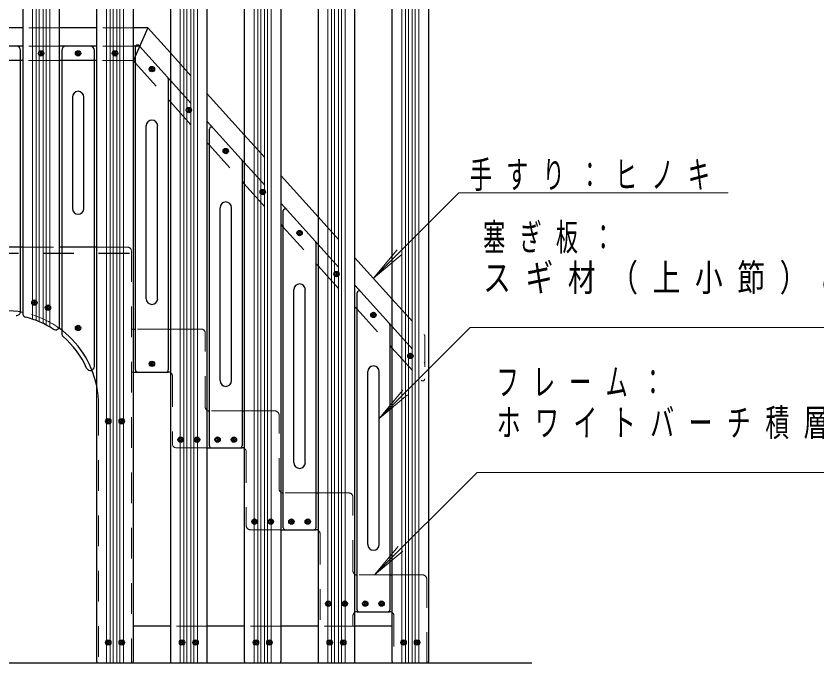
# Model space of a CAD drawing. Units: millimetres on the paper. Extents: x -385 to 0, y 0 to 267.
# Drawn here: x -255.6 to -190.5, y 79.9 to 132.5 of the extents above; entities that cross this region are included whole.
import ezdxf

# ---------------------------------------------------------------- set-up
doc = ezdxf.new("R2010")
doc.units = ezdxf.units.MM
doc.linetypes.add('USER1', pattern=[4.5, 2.5, -2])
doc.layers.add('LY_1', color=7, linetype='Continuous', lineweight=25)
doc.styles.add('ＭＳ ゴシック', font='')
doc.styles.get('ＭＳ ゴシック').set_extended_font_data('MS Gothic')

msp = doc.modelspace()

# ---------------------------------------------------------------- linework, layer by layer
at = {"layer": 'LY_1'}
for p, q in [((-255.055, 159.698), (-255.055, 108.309)), ((-252.055, 107.3), (-252.055, 159.698)), ((-249.055, 159.698), (-249.055, 80.031)), ((-246.055, 80.031), (-246.055, 159.698)), ((-243.055, 159.698), (-243.055, 80.031)), ((-240.055, 80.031), (-240.055, 159.698)), ((-237.055, 159.698), (-237.055, 80.031)), ((-234.055, 80.031), (-234.055, 159.698)), ((-231.055, 159.698), (-231.055, 80.031)), ((-228.055, 80.031), (-228.055, 159.698)), ((-225.055, 159.698), (-225.055, 80.031)), ((-222.055, 80.031), (-222.055, 159.698)), ((-255.055, 131.531), (-258.055, 131.531)), ((-249.055, 131.531), (-252.055, 131.531)), ((-244.889, 131.531), (-246.055, 128.911)), ((-244.889, 131.531), (-246.055, 131.531)), ((-244.889, 131.531), (-243.055, 129.494)), ((-255.055, 130.031), (-258.055, 130.031)), ((-255.222, 108.465), (-255.222, 129.698)), ((-253.622, 129.486), (-253.555, 129.525)), ((-253.489, 129.486), (-253.555, 129.525)), ((-249.055, 130.031), (-252.055, 130.031)), ((-251.889, 129.698), (-251.889, 106.676)), ((-250.622, 129.486), (-250.555, 129.525)), ((-250.489, 129.486), (-250.555, 129.525)), ((-249.222, 103.991), (-249.222, 129.698)), ((-247.622, 129.486), (-247.555, 129.525)), ((-247.489, 129.486), (-247.555, 129.525)), ((-245.557, 130.031), (-246.055, 130.031)), ((-245.889, 103.698), (-245.889, 129.965)), ((-245.557, 130.031), (-243.055, 127.252)), ((-253.622, 129.486), (-253.622, 129.409)), ((-253.555, 129.371), (-253.622, 129.409)), ((-253.555, 129.371), (-253.489, 129.409)), ((-253.489, 129.486), (-253.489, 129.409)), ((-250.622, 129.486), (-250.622, 129.409)), ((-250.555, 129.371), (-250.622, 129.409)), ((-250.555, 129.371), (-250.489, 129.409)), ((-250.489, 129.486), (-250.489, 129.409)), ((-247.622, 129.486), (-247.622, 129.409)), ((-247.555, 129.371), (-247.622, 129.409)), ((-247.555, 129.371), (-247.489, 129.409)), ((-247.489, 129.486), (-247.489, 129.409)), ((-255.055, 128.864), (-258.055, 128.864)), ((-249.055, 128.864), (-252.055, 128.864)), ((-246.055, 128.841), (-245.889, 128.656)), ((-244.622, 128.209), (-244.555, 128.248)), ((-244.489, 128.209), (-244.555, 128.248)), ((-244.622, 128.209), (-244.622, 128.132)), ((-244.555, 128.094), (-244.622, 128.132)), ((-244.555, 128.094), (-244.489, 128.132)), ((-244.489, 128.209), (-244.489, 128.132)), ((-243.222, 127.373), (-243.222, 103.698)), ((-251.022, 125.898), (-251.022, 116.831)), ((-250.089, 116.831), (-250.089, 125.898)), ((-243.222, 125.693), (-243.055, 125.508)), ((-240.055, 126.161), (-237.055, 122.827)), ((-241.622, 124.876), (-241.555, 124.915)), ((-241.622, 124.876), (-241.622, 124.799)), ((-241.555, 124.761), (-241.622, 124.799)), ((-241.489, 124.876), (-241.555, 124.915)), ((-241.555, 124.761), (-241.489, 124.799)), ((-241.489, 124.876), (-241.489, 124.799)), ((-240.055, 123.918), (-237.055, 120.585)), ((-245.022, 109.498), (-245.022, 123.564)), ((-244.089, 109.498), (-244.089, 123.564)), ((-239.889, 97.531), (-239.889, 123.299)), ((-240.055, 122.174), (-239.889, 121.989)), ((-238.622, 121.543), (-238.555, 121.581)), ((-238.622, 121.543), (-238.622, 121.466)), ((-238.555, 121.427), (-238.622, 121.466)), ((-238.489, 121.543), (-238.555, 121.581)), ((-238.555, 121.427), (-238.489, 121.466)), ((-238.489, 121.543), (-238.489, 121.466)), ((-237.222, 120.706), (-237.222, 97.531)), ((-234.055, 119.494), (-231.055, 116.161)), ((-237.222, 119.026), (-237.055, 118.841)), ((-235.622, 118.209), (-235.555, 118.248)), ((-235.622, 118.209), (-235.622, 118.132)), ((-235.555, 118.094), (-235.622, 118.132)), ((-235.489, 118.209), (-235.555, 118.248)), ((-235.555, 118.094), (-235.489, 118.132)), ((-235.489, 118.209), (-235.489, 118.132)), ((-234.055, 117.252), (-231.055, 113.918)), ((-239.022, 102.831), (-239.022, 116.898)), ((-238.089, 102.831), (-238.089, 116.898)), ((-233.889, 90.864), (-233.889, 116.632)), ((-234.055, 115.508), (-233.889, 115.322)), ((-232.622, 114.876), (-232.555, 114.915)), ((-232.622, 114.876), (-232.622, 114.799)), ((-232.555, 114.761), (-232.622, 114.799)), ((-232.489, 114.876), (-232.555, 114.915)), ((-232.555, 114.761), (-232.489, 114.799)), ((-232.489, 114.876), (-232.489, 114.799)), ((-231.222, 114.04), (-231.222, 90.864)), ((-255.055, 113.698), (-258.055, 113.698)), ((-249.055, 113.698), (-252.055, 113.698)), ((-228.055, 112.827), (-225.055, 109.494)), ((-231.222, 112.36), (-231.055, 112.174)), ((-229.622, 111.543), (-229.555, 111.581)), ((-229.622, 111.543), (-229.622, 111.466)), ((-229.555, 111.427), (-229.622, 111.466)), ((-229.489, 111.543), (-229.555, 111.581)), ((-229.555, 111.427), (-229.489, 111.466)), ((-229.489, 111.543), (-229.489, 111.466)), ((-233.022, 96.164), (-233.022, 110.231)), ((-232.089, 96.164), (-232.089, 110.231)), ((-228.055, 110.585), (-225.055, 107.252)), ((-227.889, 84.198), (-227.889, 109.965)), ((-254.172, 109.216), (-254.105, 109.254)), ((-254.172, 109.216), (-254.172, 109.139)), ((-254.105, 109.1), (-254.172, 109.139)), ((-254.039, 109.216), (-254.105, 109.254)), ((-254.105, 109.1), (-254.039, 109.139)), ((-254.039, 109.216), (-254.039, 109.139)), ((-253.072, 108.809), (-253.005, 108.847)), ((-253.072, 108.809), (-253.072, 108.732)), ((-253.005, 108.694), (-253.072, 108.732)), ((-252.939, 108.809), (-253.005, 108.847)), ((-253.005, 108.694), (-252.939, 108.732)), ((-252.939, 108.809), (-252.939, 108.732)), ((-228.055, 108.841), (-227.889, 108.656)), ((-226.622, 108.209), (-226.555, 108.248)), ((-226.622, 108.209), (-226.622, 108.132)), ((-226.555, 108.094), (-226.622, 108.132)), ((-226.489, 108.209), (-226.555, 108.248)), ((-226.555, 108.094), (-226.489, 108.132)), ((-226.489, 108.209), (-226.489, 108.132)), ((-250.622, 107.157), (-250.555, 107.195)), ((-250.622, 107.157), (-250.622, 107.08)), ((-250.555, 107.041), (-250.622, 107.08)), ((-250.489, 107.157), (-250.555, 107.195)), ((-250.555, 107.041), (-250.489, 107.08)), ((-250.489, 107.157), (-250.489, 107.08)), ((-246.055, 107.031), (-245.889, 107.031)), ((-243.222, 107.031), (-243.055, 107.031)), ((-225.222, 107.373), (-225.222, 84.198)), ((-225.222, 105.693), (-225.055, 105.508)), ((-223.622, 104.876), (-223.555, 104.915)), ((-223.622, 104.876), (-223.622, 104.799)), ((-223.555, 104.761), (-223.622, 104.799)), ((-223.489, 104.876), (-223.555, 104.915)), ((-223.555, 104.761), (-223.489, 104.799)), ((-223.489, 104.876), (-223.489, 104.799)), ((-244.622, 104.236), (-244.555, 104.275)), ((-244.622, 104.236), (-244.622, 104.159)), ((-244.555, 104.121), (-244.622, 104.159)), ((-244.489, 104.236), (-244.555, 104.275)), ((-244.555, 104.121), (-244.489, 104.159)), ((-244.489, 104.236), (-244.489, 104.159)), ((-246.055, 103.531), (-243.222, 103.531)), ((-227.022, 89.498), (-227.022, 103.564)), ((-226.089, 89.498), (-226.089, 103.564)), ((-237.222, 100.364), (-237.055, 100.364)), ((-248.172, 99.569), (-248.105, 99.608)), ((-248.039, 99.569), (-248.105, 99.608)), ((-247.072, 99.569), (-247.005, 99.608)), ((-246.939, 99.569), (-247.005, 99.608)), ((-248.172, 99.569), (-248.172, 99.492)), ((-248.105, 99.454), (-248.172, 99.492)), ((-248.105, 99.454), (-248.039, 99.492)), ((-248.039, 99.569), (-248.039, 99.492)), ((-247.072, 99.569), (-247.072, 99.492)), ((-247.005, 99.454), (-247.072, 99.492)), ((-247.005, 99.454), (-246.939, 99.492)), ((-246.939, 99.569), (-246.939, 99.492)), ((-242.289, 98.069), (-242.222, 98.108)), ((-242.289, 98.069), (-242.289, 97.992)), ((-242.222, 97.954), (-242.289, 97.992)), ((-242.155, 98.069), (-242.222, 98.108)), ((-242.222, 97.954), (-242.155, 97.992)), ((-242.155, 98.069), (-242.155, 97.992)), ((-240.955, 98.069), (-240.889, 98.108)), ((-240.955, 98.069), (-240.955, 97.992)), ((-240.889, 97.954), (-240.955, 97.992)), ((-240.822, 98.069), (-240.889, 98.108)), ((-240.889, 97.954), (-240.822, 97.992)), ((-240.822, 98.069), (-240.822, 97.992)), ((-239.289, 98.069), (-239.222, 98.108)), ((-239.289, 98.069), (-239.289, 97.992)), ((-239.222, 97.954), (-239.289, 97.992)), ((-239.155, 98.069), (-239.222, 98.108)), ((-239.222, 97.954), (-239.155, 97.992)), ((-239.155, 98.069), (-239.155, 97.992)), ((-237.955, 98.069), (-237.889, 98.108)), ((-237.955, 98.069), (-237.955, 97.992)), ((-237.889, 97.954), (-237.955, 97.992)), ((-237.822, 98.069), (-237.889, 98.108)), ((-237.889, 97.954), (-237.822, 97.992)), ((-237.822, 98.069), (-237.822, 97.992)), ((-240.055, 97.364), (-237.222, 97.364)), ((-231.222, 93.698), (-231.055, 93.698)), ((-236.289, 91.403), (-236.222, 91.441)), ((-236.289, 91.403), (-236.289, 91.326)), ((-236.222, 91.287), (-236.289, 91.326)), ((-236.155, 91.403), (-236.222, 91.441)), ((-236.222, 91.287), (-236.155, 91.326)), ((-236.155, 91.403), (-236.155, 91.326)), ((-234.955, 91.403), (-234.889, 91.441)), ((-234.955, 91.403), (-234.955, 91.326)), ((-234.889, 91.287), (-234.955, 91.326)), ((-234.822, 91.403), (-234.889, 91.441)), ((-234.889, 91.287), (-234.822, 91.326)), ((-234.822, 91.403), (-234.822, 91.326)), ((-233.289, 91.403), (-233.222, 91.441)), ((-233.289, 91.403), (-233.289, 91.326)), ((-233.222, 91.287), (-233.289, 91.326)), ((-233.155, 91.403), (-233.222, 91.441)), ((-233.222, 91.287), (-233.155, 91.326)), ((-233.155, 91.403), (-233.155, 91.326)), ((-231.955, 91.403), (-231.889, 91.441)), ((-231.955, 91.403), (-231.955, 91.326)), ((-231.889, 91.287), (-231.955, 91.326)), ((-231.822, 91.403), (-231.889, 91.441)), ((-231.889, 91.287), (-231.822, 91.326)), ((-231.822, 91.403), (-231.822, 91.326)), ((-234.055, 90.698), (-231.222, 90.698)), ((-225.222, 87.031), (-225.055, 87.031)), ((-230.289, 84.736), (-230.222, 84.775)), ((-230.289, 84.736), (-230.289, 84.659)), ((-230.222, 84.621), (-230.289, 84.659)), ((-230.155, 84.736), (-230.222, 84.775)), ((-230.222, 84.621), (-230.155, 84.659)), ((-230.155, 84.736), (-230.155, 84.659)), ((-228.955, 84.736), (-228.889, 84.775)), ((-228.955, 84.736), (-228.955, 84.659)), ((-228.889, 84.621), (-228.955, 84.659)), ((-228.822, 84.736), (-228.889, 84.775)), ((-228.889, 84.621), (-228.822, 84.659)), ((-228.822, 84.736), (-228.822, 84.659)), ((-227.289, 84.736), (-227.222, 84.775)), ((-227.289, 84.736), (-227.289, 84.659)), ((-227.222, 84.621), (-227.289, 84.659)), ((-227.155, 84.736), (-227.222, 84.775)), ((-227.222, 84.621), (-227.155, 84.659)), ((-227.155, 84.736), (-227.155, 84.659)), ((-225.955, 84.736), (-225.889, 84.775)), ((-225.955, 84.736), (-225.955, 84.659)), ((-225.889, 84.621), (-225.955, 84.659)), ((-225.822, 84.736), (-225.889, 84.775)), ((-225.889, 84.621), (-225.822, 84.659)), ((-225.822, 84.736), (-225.822, 84.659)), ((-227.889, 84.031), (-225.222, 84.031)), ((-243.055, 82.864), (-246.055, 82.864)), ((-237.055, 82.864), (-240.055, 82.864)), ((-231.055, 82.864), (-234.055, 82.864)), ((-225.055, 82.864), (-228.055, 82.864)), ((-248.172, 81.569), (-248.105, 81.608)), ((-248.172, 81.569), (-248.172, 81.492)), ((-248.105, 81.454), (-248.172, 81.492)), ((-248.039, 81.569), (-248.105, 81.608)), ((-248.105, 81.454), (-248.039, 81.492)), ((-248.039, 81.569), (-248.039, 81.492)), ((-247.072, 81.569), (-247.005, 81.608)), ((-247.072, 81.569), (-247.072, 81.492)), ((-247.005, 81.454), (-247.072, 81.492)), ((-246.939, 81.569), (-247.005, 81.608)), ((-247.005, 81.454), (-246.939, 81.492)), ((-246.939, 81.569), (-246.939, 81.492)), ((-242.172, 81.569), (-242.105, 81.608)), ((-242.172, 81.569), (-242.172, 81.492)), ((-242.105, 81.454), (-242.172, 81.492)), ((-242.039, 81.569), (-242.105, 81.608)), ((-242.105, 81.454), (-242.039, 81.492)), ((-242.039, 81.569), (-242.039, 81.492)), ((-241.072, 81.569), (-241.005, 81.608)), ((-241.072, 81.569), (-241.072, 81.492)), ((-241.005, 81.454), (-241.072, 81.492)), ((-240.939, 81.569), (-241.005, 81.608)), ((-241.005, 81.454), (-240.939, 81.492)), ((-240.939, 81.569), (-240.939, 81.492)), ((-236.172, 81.569), (-236.105, 81.608)), ((-236.172, 81.569), (-236.172, 81.492)), ((-236.105, 81.454), (-236.172, 81.492)), ((-236.039, 81.569), (-236.105, 81.608)), ((-236.105, 81.454), (-236.039, 81.492)), ((-236.039, 81.569), (-236.039, 81.492)), ((-235.072, 81.569), (-235.005, 81.608)), ((-235.072, 81.569), (-235.072, 81.492)), ((-235.005, 81.454), (-235.072, 81.492)), ((-234.939, 81.569), (-235.005, 81.608)), ((-235.005, 81.454), (-234.939, 81.492)), ((-234.939, 81.569), (-234.939, 81.492)), ((-230.172, 81.569), (-230.105, 81.608)), ((-230.172, 81.569), (-230.172, 81.492)), ((-230.105, 81.454), (-230.172, 81.492)), ((-230.039, 81.569), (-230.105, 81.608)), ((-230.105, 81.454), (-230.039, 81.492)), ((-230.039, 81.569), (-230.039, 81.492)), ((-229.072, 81.569), (-229.005, 81.608)), ((-229.072, 81.569), (-229.072, 81.492)), ((-229.005, 81.454), (-229.072, 81.492)), ((-228.939, 81.569), (-229.005, 81.608)), ((-229.005, 81.454), (-228.939, 81.492)), ((-228.939, 81.569), (-228.939, 81.492)), ((-224.172, 81.569), (-224.105, 81.608)), ((-224.172, 81.569), (-224.172, 81.492)), ((-224.105, 81.454), (-224.172, 81.492)), ((-224.039, 81.569), (-224.105, 81.608)), ((-224.105, 81.454), (-224.039, 81.492)), ((-224.039, 81.569), (-224.039, 81.492)), ((-223.072, 81.569), (-223.005, 81.608)), ((-223.072, 81.569), (-223.072, 81.492)), ((-223.005, 81.454), (-223.072, 81.492)), ((-222.939, 81.569), (-223.005, 81.608)), ((-223.005, 81.454), (-222.939, 81.492)), ((-222.939, 81.569), (-222.939, 81.492)), ((-334.049, 79.864), (-213.673, 79.864))]:
    msp.add_line(p, q, dxfattribs=at)
at = {"layer": 'LY_1', "lineweight": 13}
for p, q in [((-254.255, 107.828), (-254.255, 159.864)), ((-253.955, 107.721), (-253.955, 159.864)), ((-253.705, 107.621), (-253.705, 159.864)), ((-253.405, 107.487), (-253.405, 159.864)), ((-253.155, 107.362), (-253.155, 159.864)), ((-252.855, 107.196), (-252.855, 159.864)), ((-248.255, 79.864), (-248.255, 159.864)), ((-247.955, 79.864), (-247.955, 159.864)), ((-247.705, 79.864), (-247.705, 159.864)), ((-247.405, 79.864), (-247.405, 159.864)), ((-247.155, 79.864), (-247.155, 159.864)), ((-246.855, 79.864), (-246.855, 159.864)), ((-242.255, 79.864), (-242.255, 159.864)), ((-241.955, 79.864), (-241.955, 159.864)), ((-241.705, 79.864), (-241.705, 159.864)), ((-241.405, 79.864), (-241.405, 159.864)), ((-241.155, 79.864), (-241.155, 159.864)), ((-240.855, 79.864), (-240.855, 159.864)), ((-236.255, 79.864), (-236.255, 159.864)), ((-235.955, 79.864), (-235.955, 159.864)), ((-235.705, 79.864), (-235.705, 159.864)), ((-235.405, 79.864), (-235.405, 159.864)), ((-235.155, 79.864), (-235.155, 159.864)), ((-234.855, 79.864), (-234.855, 159.864)), ((-230.255, 79.864), (-230.255, 159.864)), ((-229.955, 79.864), (-229.955, 159.864)), ((-229.705, 79.864), (-229.705, 159.864)), ((-229.405, 79.864), (-229.405, 159.864)), ((-229.155, 79.864), (-229.155, 159.864)), ((-228.855, 79.864), (-228.855, 159.864)), ((-224.255, 79.864), (-224.255, 159.864)), ((-223.955, 79.864), (-223.955, 159.864)), ((-223.705, 79.864), (-223.705, 159.864)), ((-223.405, 79.864), (-223.405, 159.864)), ((-223.155, 79.864), (-223.155, 159.864)), ((-222.855, 79.864), (-222.855, 159.864)), ((-219.609, 118.107), (-226.555, 111.161)), ((-219.609, 118.107), (-197.718, 118.107)), ((-226.555, 111.161), (-224.627, 113.459)), ((-226.555, 111.161), (-224.257, 113.089)), ((-218.684, 107.159), (-226.089, 99.755)), ((-218.684, 107.159), (-178.636, 107.159)), ((-226.089, 99.755), (-224.16, 102.053)), ((-226.089, 99.755), (-223.79, 101.683)), ((-218.13, 95.373), (-226.472, 87.031)), ((-218.13, 95.373), (-171.547, 95.373)), ((-226.472, 87.031), (-224.544, 89.329)), ((-226.472, 87.031), (-224.174, 88.959))]:
    msp.add_line(p, q, dxfattribs=at)
at = {"layer": 'LY_1', "linetype": 'USER1', "lineweight": 13}
for p, q in [((-252.055, 131.531), (-255.055, 131.531)), ((-246.055, 131.531), (-249.055, 131.531)), ((-252.055, 130.031), (-255.055, 130.031)), ((-246.055, 130.031), (-249.055, 130.031)), ((-243.055, 129.494), (-240.055, 126.161)), ((-252.076, 128.864), (-255.055, 128.864)), ((-246.076, 128.864), (-249.055, 128.864)), ((-245.889, 128.656), (-243.222, 125.693)), ((-243.055, 127.252), (-240.055, 123.918)), ((-243.055, 125.508), (-240.055, 122.174)), ((-237.055, 122.827), (-234.055, 119.494)), ((-239.889, 121.989), (-237.222, 119.026)), ((-237.055, 120.585), (-234.055, 117.252)), ((-237.055, 118.841), (-234.055, 115.508)), ((-231.055, 116.161), (-228.055, 112.827)), ((-233.889, 115.322), (-231.222, 112.36)), ((-231.055, 113.918), (-228.055, 110.585)), ((-255.055, 113.698), (-252.055, 113.698)), ((-249.055, 113.698), (-246.555, 113.698)), ((-246.222, 113.364), (-246.222, 79.864)), ((-231.055, 112.174), (-228.055, 108.841)), ((-225.055, 109.494), (-222.431, 106.578)), ((-227.889, 108.656), (-225.222, 105.693)), ((-246.055, 107.031), (-246.222, 107.031)), ((-243.222, 107.031), (-245.889, 107.031)), ((-243.055, 107.031), (-240.555, 107.031)), ((-225.055, 107.252), (-222.389, 104.289)), ((-240.222, 100.698), (-240.222, 106.698)), ((-222.389, 106.467), (-222.389, 102.979)), ((-225.055, 105.508), (-222.679, 102.868)), ((-246.055, 103.531), (-246.222, 103.531)), ((-242.889, 103.198), (-242.889, 97.698)), ((-248.889, 100.864), (-248.889, 79.864)), ((-237.222, 100.364), (-239.889, 100.364)), ((-234.555, 100.364), (-237.055, 100.364)), ((-234.222, 94.031), (-234.222, 100.031)), ((-242.555, 97.364), (-240.055, 97.364)), ((-236.889, 97.031), (-236.889, 91.031)), ((-231.222, 93.698), (-233.889, 93.698)), ((-228.555, 93.698), (-231.055, 93.698)), ((-228.222, 87.364), (-228.222, 93.364)), ((-236.555, 90.698), (-234.055, 90.698)), ((-230.889, 90.364), (-230.889, 82.864)), ((-225.222, 87.031), (-227.889, 87.031)), ((-222.555, 87.031), (-225.055, 87.031)), ((-222.222, 79.864), (-222.222, 86.698)), ((-228.222, 83.698), (-228.222, 82.864)), ((-224.889, 83.698), (-224.889, 79.864)), ((-240.055, 82.864), (-243.055, 82.864)), ((-234.055, 82.864), (-237.055, 82.864)), ((-228.055, 82.864), (-231.055, 82.864))]:
    msp.add_line(p, q, dxfattribs=at)
at = {"layer": 'LY_1', "linetype": 'USER1'}
msp.add_line((-266.889, 113.198), (-246.222, 113.198), dxfattribs=at)
at = {"layer": 'LY_1'}
for centre, radius in [((-253.555, 129.448), 0.217), ((-253.555, 129.448), 0.167), ((-250.555, 129.448), 0.217), ((-250.555, 129.448), 0.167), ((-247.555, 129.448), 0.217), ((-247.555, 129.448), 0.167), ((-244.555, 128.171), 0.217), ((-244.555, 128.171), 0.167), ((-241.555, 124.838), 0.217), ((-241.555, 124.838), 0.167), ((-238.555, 121.504), 0.217), ((-238.555, 121.504), 0.167), ((-235.555, 118.171), 0.217), ((-235.555, 118.171), 0.167), ((-232.555, 114.838), 0.217), ((-232.555, 114.838), 0.167), ((-229.555, 111.504), 0.217), ((-229.555, 111.504), 0.167), ((-254.105, 109.177), 0.217), ((-254.105, 109.177), 0.167), ((-253.005, 108.771), 0.217), ((-253.005, 108.771), 0.167), ((-226.555, 108.171), 0.217), ((-226.555, 108.171), 0.167), ((-250.555, 107.118), 0.217), ((-250.555, 107.118), 0.167), ((-223.555, 104.838), 0.217), ((-223.555, 104.838), 0.167), ((-244.555, 104.198), 0.217), ((-244.555, 104.198), 0.167), ((-248.105, 99.531), 0.217), ((-248.105, 99.531), 0.167), ((-247.005, 99.531), 0.217), ((-247.005, 99.531), 0.167), ((-242.222, 98.031), 0.217), ((-242.222, 98.031), 0.167), ((-240.889, 98.031), 0.217), ((-240.889, 98.031), 0.167), ((-239.222, 98.031), 0.217), ((-239.222, 98.031), 0.167), ((-237.889, 98.031), 0.217), ((-237.889, 98.031), 0.167), ((-236.222, 91.364), 0.217), ((-236.222, 91.364), 0.167), ((-234.889, 91.364), 0.217), ((-234.889, 91.364), 0.167), ((-233.222, 91.364), 0.217), ((-233.222, 91.364), 0.167), ((-231.889, 91.364), 0.217), ((-231.889, 91.364), 0.167), ((-230.222, 84.698), 0.217), ((-230.222, 84.698), 0.167), ((-228.889, 84.698), 0.217), ((-228.889, 84.698), 0.167), ((-227.222, 84.698), 0.217), ((-227.222, 84.698), 0.167), ((-225.889, 84.698), 0.217), ((-225.889, 84.698), 0.167), ((-248.105, 81.531), 0.217), ((-248.105, 81.531), 0.167), ((-247.005, 81.531), 0.217), ((-247.005, 81.531), 0.167), ((-242.105, 81.531), 0.217), ((-242.105, 81.531), 0.167), ((-241.005, 81.531), 0.217), ((-241.005, 81.531), 0.167), ((-236.105, 81.531), 0.217), ((-236.105, 81.531), 0.167), ((-235.005, 81.531), 0.217), ((-235.005, 81.531), 0.167), ((-230.105, 81.531), 0.217), ((-230.105, 81.531), 0.167), ((-229.005, 81.531), 0.217), ((-229.005, 81.531), 0.167), ((-224.105, 81.531), 0.217), ((-224.105, 81.531), 0.167), ((-223.005, 81.531), 0.217), ((-223.005, 81.531), 0.167)]:
    msp.add_circle(centre, radius, dxfattribs=at)
for centre, radius, start, end in [((-255.555, 129.698), 0.333, 0, 90), ((-251.555, 129.698), 0.333, 90, 180), ((-249.555, 129.698), 0.333, 0, 90), ((-245.722, 129.965), 0.167, 41.98721, 180), ((-243.389, 127.373), 0.167, 0, 41.98721), ((-250.555, 125.898), 0.467, 0, 180), ((-244.555, 123.564), 0.467, 0, 180), ((-239.722, 123.299), 0.167, 41.98721, 180), ((-237.389, 120.706), 0.167, 0, 41.98721), ((-238.555, 116.898), 0.467, 0, 180), ((-250.555, 116.831), 0.467, 180, 0), ((-233.722, 116.632), 0.167, 41.98721, 180), ((-231.389, 114.04), 0.167, 0, 41.98721), ((-232.555, 110.231), 0.467, 0, 180), ((-227.722, 109.965), 0.167, 41.98721, 180), ((-244.555, 109.498), 0.467, 180, 0), ((-256.555, 100.864), 7.667, 78.71718, 101.28282), ((-255.555, 108.465), 0.333, 262.50528, 0), ((-254.722, 108.309), 0.333, 180, 256.16478), ((-256.555, 100.864), 7.333, 57.07926, 76.16478), ((-225.389, 107.373), 0.167, 0, 41.98721), ((-252.389, 107.3), 0.333, 237.07926, 0), ((-256.555, 100.864), 7.667, 11.96875, 54.58795), ((-251.555, 106.676), 0.333, 180, 229.29429), ((-256.555, 100.864), 7.333, 24.07062, 49.29429), ((-249.555, 103.991), 0.333, 204.07062, 0), ((-245.722, 103.698), 0.167, 180, 270), ((-243.389, 103.698), 0.167, 270, 0), ((-243.222, 103.198), 0.333, 60, 90), ((-226.555, 103.564), 0.467, 0, 180), ((-238.555, 102.831), 0.467, 180, 0), ((-239.889, 100.698), 0.333, 240, 270), ((-239.722, 97.531), 0.167, 180, 270), ((-237.389, 97.531), 0.167, 270, 0), ((-237.222, 97.031), 0.333, 60, 90), ((-232.555, 96.164), 0.467, 180, 0), ((-233.889, 94.031), 0.333, 240, 270), ((-233.722, 90.864), 0.167, 180, 270), ((-231.389, 90.864), 0.167, 270, 0), ((-231.222, 90.364), 0.333, 60, 90), ((-226.555, 89.498), 0.467, 180, 0), ((-227.889, 87.364), 0.333, 240, 270), ((-227.889, 83.698), 0.333, 90, 120), ((-227.722, 84.198), 0.167, 180, 270), ((-225.389, 84.198), 0.167, 270, 0), ((-225.222, 83.698), 0.333, 60, 90), ((-248.889, 80.031), 0.167, 180, 270), ((-246.222, 80.031), 0.167, 270, 0), ((-242.889, 80.031), 0.167, 180, 270), ((-240.222, 80.031), 0.167, 270, 0), ((-236.889, 80.031), 0.167, 180, 270), ((-234.222, 80.031), 0.167, 270, 0), ((-230.889, 80.031), 0.167, 180, 270), ((-228.222, 80.031), 0.167, 270, 0), ((-224.889, 80.031), 0.167, 180, 270), ((-222.222, 80.031), 0.167, 270, 0)]:
    msp.add_arc(centre, radius, start, end, dxfattribs=at)
at = {"layer": 'LY_1', "linetype": 'USER1', "lineweight": 13}
for centre, radius, start, end in [((-246.555, 113.364), 0.333, 0, 90), ((-256.555, 100.864), 7.667, 54.58795, 78.71718), ((-240.555, 106.698), 0.333, 0, 90), ((-222.555, 106.467), 0.167, 0, 41.98721), ((-222.555, 104.225), 0.167, 0, 41.98721), ((-243.222, 103.198), 0.333, 0, 60), ((-222.555, 102.979), 0.167, 221.98721, 0), ((-256.555, 100.864), 7.667, 0, 11.96875), ((-239.889, 100.698), 0.333, 180, 240), ((-234.555, 100.031), 0.333, 0, 90), ((-242.555, 97.698), 0.333, 180, 270), ((-237.222, 97.031), 0.333, 0, 60), ((-233.889, 94.031), 0.333, 180, 240), ((-228.555, 93.364), 0.333, 0, 90), ((-236.555, 91.031), 0.333, 180, 270), ((-231.222, 90.364), 0.333, 0, 60), ((-227.889, 87.364), 0.333, 180, 240), ((-222.555, 86.698), 0.333, 0, 90), ((-227.889, 83.698), 0.333, 120, 180), ((-225.222, 83.698), 0.333, 0, 60)]:
    msp.add_arc(centre, radius, start, end, dxfattribs=at)

# ---------------------------------------------------------------- texts
at = {"layer": 'LY_1', "char_height": 2.199, "style": 'ＭＳ ゴシック'}
for s, insert, attachment_point in [('\\T1.64;\\W0.6;手すり：ヒノキ', (-218.718, 118.257), 7), ('\\T1.64;\\W0.6;塞ぎ板：', (-217.636, 115.609), 1), ('\\T1.53;\\W0.75;スギ材（上小節）80×25', (-217.636, 112.309), 1), ('\\T1.64;\\W0.6;フレーム：', (-216.547, 103.823), 1), ('\\T1.6;\\W0.65;ホワイトバーチ積層合板\u300024ｔ', (-216.547, 100.523), 1)]:
    msp.add_mtext(s, dxfattribs=dict(at, insert=insert, attachment_point=attachment_point))

doc.saveas('drawing.dxf')
